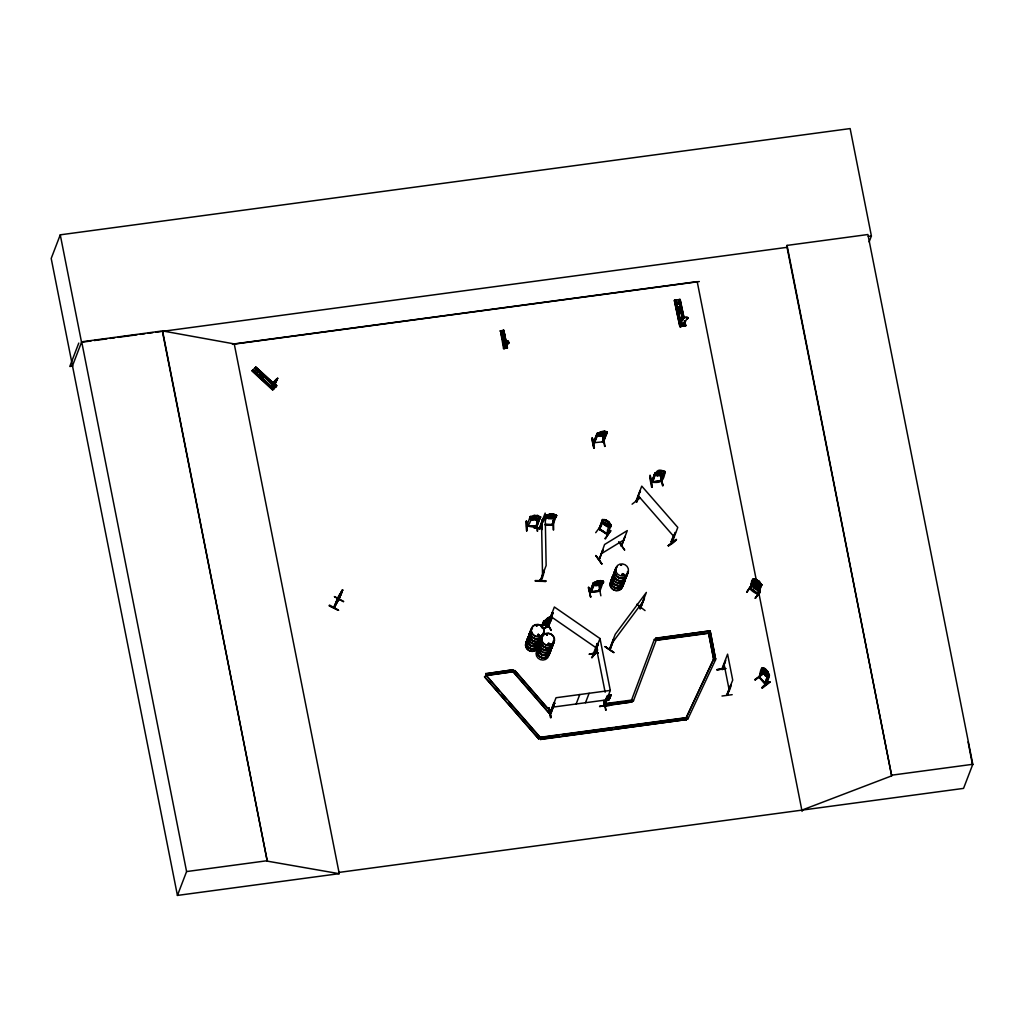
<?xml version="1.0" encoding="UTF-8"?>
<svg xmlns="http://www.w3.org/2000/svg" width="1024" height="1024" viewBox="0 0 1024 1024"><rect width="100%" height="100%" fill="white"/><g stroke="black" fill="none" stroke-linecap="round" stroke-linejoin="round"><path stroke-width="1.5" d="M508.454 341.299L507.75 341.133M682.675 323.584L683.264 325.427L683.072 324.723M594.291 654.656L594.291 653.274L594.803 654.438M594.752 654.438L596.16 649.421M594.88 654.093L594.79 653.414M604.838 705.459L631.936 701.965L604.685 705.92L604.429 703.731L631.565 700.083L633.472 700.8L605.824 703.821M604.979 705.19L604.685 705.92M545.754 580.736L535.398 580.57L535.347 581.235L545.702 581.389L545.754 580.723M333.939 607.258L338.355 597.466M338.253 599.846L338.739 599.002M599.642 529.677L603.507 519.936L602.714 519.437L598.925 529.306L602.406 519.629L605.939 520.064L608.87 521.907L611.226 525.274L610.586 526.861L607.091 526.49L604.122 524.582L601.766 521.216C602.637 517.235 609.856 521.114 609.613 524.39L609.178 525.517L605.03 523.955L603.443 521.83L603.866 520.704L605.901 520M598.938 528.819L607.77 534.387M606.592 534.157C608.653 536.384 604.902 529.037 611.302 524.941L607.437 534.682M606.72 533.811L599.206 528.896M722.304 669.67L725.325 661.594M727.296 695.194C732.403 677.619 732.045 686.938 727.27 694.413M261.504 376.166L261.811 377.318M549.606 622.502C547.328 622.81 550.758 621.658 549.312 622.72L548.454 622.131L545.229 625.613M593.318 653.133C596.48 655.45 594.778 651.098 597.99 645.158L597.235 643.469L593.754 652.902M750.554 588.698L749.99 587.955M757.12 593.83C758.733 593.818 757.901 594.765 761.818 584.653L760.922 584.563M539.366 529.19L543.322 518.861L539.366 529.293L539.469 527.859M539.29 528.41L539.725 529.203L539.891 528.077M540.736 580.595C548.416 554.688 541.376 586.534 540.429 579.354M613.35 640.23C614.49 636.403 609.306 653.21 609.997 648.678M548.621 626.227L547.456 626.458L549.952 619.84L548.787 617.626M273.613 386.163L274.688 386.163M273.638 385.856L275.085 386.406L274.163 388.224L275.622 386.138L275.226 387.174M273.37 383.219L272.102 387.302L274.445 385.011L277.722 378.24M636.646 501.734L636.378 500.762M635.994 501.018L641.754 486.131L677.798 527.424L672.038 542.682L671.283 541.965L674.752 533.555M672.038 542.682L671.731 541.747M759.27 676.57C759.578 681.651 759.539 668.416 762.496 667.661L765.325 668.749L767.616 671.36L769.293 675.443L767.616 671.36M759.104 676.966L766.054 684.262M765.965 684.186L759.987 677.53M599.194 559.693L604.57 544.499L627.277 530.611L621.325 546.394L625.075 536.346L621.338 545.741M621.709 546.163L621.478 545.395M540.25 579.904L540.326 580.8L540.429 579.456M721.715 669.402L727.59 654.157L732.723 680.115L726.746 694.835M726.886 694.579L726.899 695.296M536.013 625.728L536.678 625.779M536.832 625.754L536.32 625.152M536.947 626.074L536.781 625.498M537.792 635.302L538.381 634.47M537.933 634.918L538.65 635.789L539.046 634.726M547.251 634.291L546.47 634.381L547.277 634.867M546.573 634.227L546.714 634.88M547.315 634.483L547.149 634.982M548.032 644.416L548.518 643.405M548.429 644.16C549.312 645.862 549.837 642.227 549.888 644.403M621.606 565.12L621.03 565.03M622.707 573.786L622.758 575.104L623.718 574.49M505.856 342.554A2.317 0.73 -11.2 0 0 504.922 343.859L504.243 346.97L506.509 346.662L508.122 343.424A2.317 0.73 -11.2 0 0 508.122 342.246L508.147 342.387A2.317 0.73 -11.2 0 1 508.147 343.565L508.122 343.424M681.907 319.706L680.858 324.16L684.288 323.866L680.896 324.352L681.946 319.91A3.482 1.088 -11.8 0 1 682.586 318.234A3.482 1.088 -11.8 0 1 687.373 317.542A3.482 1.088 -11.8 0 1 686.733 319.206L686.694 319.014A3.482 1.088 -11.8 0 0 687.334 317.338A3.482 1.088 -11.8 0 0 682.547 318.029A3.482 1.088 -11.8 0 0 681.907 319.706L681.946 319.91M604.198 704.858L604.89 704.435M334.656 607.014L338.163 600.102M554.662 703.014L551.104 712.794L550.08 712.934L553.741 703.142L554.662 703.014L551.155 712.858L551.13 712.077L550.118 712.589L551.027 712.461M651.302 482.138C656.32 479.59 653.018 465.446 665.075 471.795C663.424 482.598 660.314 482.816 651.686 482.278M661.594 480.832L651.251 482.214L652.39 482.189M604.39 705.28L603.43 705.766L606.106 698.573M589.837 591.782L600.013 590.413M599.04 591.27L598.899 590.515L599.91 590.426M715.546 659.802L713.587 659.251L708.557 633.011L713.702 658.957L715.546 659.802L687.923 718.886L686.08 718.042L713.587 659.251L715.558 658.995L710.541 632.742L656.269 640.051L654.362 639.334L631.45 700.378L631.821 702.272M633.357 701.094L656.269 640.051L655.885 638.157L710.17 630.848L715.558 658.995M869.133 241.894L871.398 235.994L850.138 128.576L60.262 234.829L51.2 258.445L177.434 895.424L339.251 873.651L234.24 343.91L162.56 330.931L81.702 341.811L72.461 365.862M78.771 343.078L69.786 366.49L72.627 366.106M272.845 389.658L252.314 370.586L255.885 367.014L276.608 385.997L272.576 389.965L251.994 370.995L252.365 370.458L273.114 389.453L273.818 388.762L258.944 375.053M254.451 372.39L257.92 369.062M255.846 373.67L259.315 370.355M257.933 375.59L261.414 372.275M259.789 377.306L263.258 373.99M261.875 379.238L265.344 375.91M271.117 387.226L274.547 383.565L276.646 385.485L275.699 386.842L255.066 367.898L255.808 367.13L276.416 386.138M272.883 389.542L273.203 389.158M273.971 388.058L275.443 385.971L274.56 387.187M177.434 895.424L186.586 871.565L81.702 341.811M329.434 605.043L338.509 610.176M343.642 601.421L334.362 596.582L343.462 601.741M334.298 606.746L337.869 597.389M338.112 600.192L342.72 590.003L341.517 591.347M342.234 589.901C343.706 592.218 330.88 610.304 334.746 606.579M342.554 590.08L338.586 600.218M342.618 589.952L339.059 599.181M338.47 610.304L329.088 605.683L338.445 610.342M801.843 810.15L891.686 775.846L786.803 246.093L787.059 245.402L867.917 234.522L972.8 764.288L963.546 788.39L338.893 872.422L339.136 873.677L267.264 861.133L162.56 330.931M500.518 330.957L503.565 348.595L504.486 348.416L500.992 330.79L504.256 348.493M500.685 332.659L504.077 332.211M501.312 335.552L504.666 335.181M506.854 345.114L507.418 348.045L503.757 330.342L506.253 342.195M501.965 338.918L505.331 338.547M503.744 346.547L505.715 346.355M504.102 348.326L503.514 348.582M505.254 347.354L505.024 348.198L506.291 347.213M508.147 342.387L508.454 341.402M506.317 347.379L506.022 347.904M526.387 521.126L526.694 531.008L526.31 521.152M531.226 516.506L530.291 516.48L526.566 526.259L527.744 526.029M529.741 518.4L530.291 516.48M526.694 531.008L526.49 520.986M542.195 528.269L534.336 528.09L541.811 528.064M536.934 521.229L537.613 531.226M536.128 526.234L539.494 516.685L540.429 516.698L536.717 526.592L535.77 526.464L537.05 525.811M535.885 526.464L539.494 516.685M526.925 526.029L536.896 526.541L540.429 516.698M532.506 519.872L536.013 520.064L540.032 518.528L540.608 517.03M537.178 531.046L537.37 521.421M544.832 519.45L546.381 515.059L547.315 515.085L545.254 520.819M484.531 676.813L538.586 738.765L484.531 676.813L486.17 675.341L513.306 671.693L549.222 713.28L513.19 671.987L512.934 669.798L485.683 673.754L512.934 669.798M553.498 520.064L553.664 529.869M554.547 518.016L551.974 525.184L555.725 515.763M545.242 524.326L553.139 524.442M553.024 524.442L551.974 525.107L552.794 525.222L556.518 515.341L555.597 515.648M540.326 580.698L546.15 565.504L545.165 513.114L539.341 528.205M598.08 433.69L597.082 433.357L593.344 442.829L594.675 442.662M593.549 442.739L603.482 441.805L607.245 432.333L604.429 431.283L600.986 431.757L604.378 431.437L605.466 432.691L602.496 434.995L598.374 434.714L601.037 431.885L597.133 433.805L593.408 443.162L594.368 442.688M594.253 442.65L597.478 434.586M594.355 443.136L598.208 433.638L597.082 433.357M594.394 447.667L593.779 447.936C590.618 434.982 592.589 434.419 594.342 447.859M602.739 436.57L604.672 446.451M485.786 673.446L486.054 675.635L513.306 671.693M605.094 434.842L602.458 441.946L603.661 441.114M549.222 713.28L550.861 711.808L514.829 670.515L547.661 708.57M602.688 442.022C601.805 437.363 610.739 430.938 604.352 431.334M607.04 432.026L603.456 441.843M541.261 626.573L544.128 620.736L541.722 627.789M541.44 626.867L544.41 621.03M542.054 626.138L544.128 620.736M545.715 625.715L548.147 622.336M550.669 616.64L554.368 607.002L600.013 638.541L610.291 690.432L604.518 705.69L608.013 695.834L607.104 695.962L603.43 705.766M550.874 616.371L552.371 612.467L553.139 612.992L547.648 626.752L548.749 625.971L543.616 628.723M543.334 628.659L548.352 625.984L552.243 616.909M680.525 326.605L674.829 300.058L680.653 326.579L679.846 326.694L674.33 300.378L680.205 299.507L684.07 318.093L679.91 299.328L679.091 299.674M675.763 304.512L680.845 303.782M546.598 623.002L551.245 630.387L546.675 622.81M676.326 307.187L681.357 306.573M677.376 312.23L682.406 311.616M602.522 519.718L603.507 519.936M680.179 323.622L685.043 322.458L684.467 323.008M674.778 300.186L680.294 326.477L685.722 325.824L684.749 321.178M685.35 325.798L685.606 325.12L680.73 326.298L680.358 323.136M682.458 324.826L682.099 326.093L684.006 324.608L682.458 324.826L684.058 324.838L683.61 325.632M601.843 563.814L595.917 555.494L601.805 563.853M605.389 538.906L610.56 530.611M602.752 549.99L598.95 560.038L602.957 550.285M588.262 587.482L590.694 597.158L588.723 587.392M590.861 591.642C589.005 595.251 597.504 580.851 593.434 582.669L589.696 592.128L599.898 591.181L603.392 581.325L602.483 581.453L598.81 591.245L602.483 581.453M593.434 582.669L589.888 592.538L590.042 591.706M590.899 592.32L593.83 583.898M590.643 597.12L588.774 587.264M538.586 738.765L540.224 737.293L686.17 717.658L686.541 719.552L540.48 739.482L540.109 737.587L508.928 701.85M550.298 712.96L556.019 697.741L610.291 690.432M598.95 586.061L600.87 595.789M540.48 739.482L540.224 737.293L486.17 675.341L499.571 691.123M632.09 504.179L639.898 498.074M550.989 717.594C549.043 704.269 547.354 704.755 550.477 717.709L551.117 717.44L548.966 707.891M602.944 583.245C606.08 581.222 598.042 579.392 601.83 581.99L598.848 584.307L594.726 584.013L595.162 582.886C601.472 579.034 591.347 583.693 594.432 582.976M640.166 492.557C641.83 483.456 632.256 514.637 638.95 496.256M650.368 477.325L649.728 477.606L651.712 487.334C652.096 479.373 647.424 464.525 652.288 487.245M618.675 541.683L624.653 549.875M651.546 482.573L654.989 472.755M651.43 482.547L655.053 473.101L655.898 473.088M655.898 472.627L652.48 482.074M598.042 652.89L589.261 654.31L598.195 653.056M660.454 476.096L663.014 485.734L660.608 476.045M660.723 481.011L662.989 474.189M594.138 653.734L600.013 638.541M660.352 481.28C660.211 478.477 665.894 470.605 664.013 471.488M652.48 481.818L661.542 480.448M664.934 471.36L661.312 480.806M594.739 654.656L597.338 647.706M576.154 703.987L579.776 694.541M665.178 471.654L664.486 473.165M613.837 652.467L605.146 646.81M585.485 702.733L589.107 693.286M609.83 648.819L613.568 639.322M610.432 648.538L613.862 639.526M603.686 700.531L606.08 710.208M644.454 598.374C631.821 629.786 652.058 578.15 640.486 607.616L646.362 592.422L615.245 634.291L609.357 649.562L610.138 648.333M605.914 700.493L604.506 705.395M609.856 695.373L611.085 694.682L609.856 695.373L610.701 696.077L609.6 695.808C607.923 698.138 607.693 693.683 608.435 696.128L604.902 705.459M668.262 545.638C673.843 544.013 683.571 532.506 668.262 545.638L668.646 546.061M605.658 710.106L604.096 700.493M671.962 542.605L671.411 541.491L672.23 542.4M645.043 610.573L636.762 604.262M674.982 532.467C677.146 531.699 670.81 539.149 671.347 541.952M654.362 639.334L656.154 640.346L708.877 633.254M656.269 640.051L655.885 638.157M710.17 630.848L655.77 638.451M687.923 718.886L686.182 717.747L713.702 658.957L715.674 658.701M716.902 669.76L725.786 668.749M751.27 585.254L746.752 592.102M751.219 584.09L751.693 582.541L755.123 583.014L758.029 585.024L760.141 588.531M750.797 588.557L749.632 588.723L753.434 578.867L754.202 579.392L753.229 579.136M750.221 589.133L750.656 588.39M750.464 589.171L752.128 584.794M753.536 582.797L753.971 581.67L757.427 580.416L759.578 585.549L759.142 586.662M759.872 592.896L755.379 598.067M758.963 589.517L757.235 593.984L757.517 593.139M759.795 587.085L760.832 584.384L761.818 584.653M721.997 696.026L732.186 694.669M727.194 694.822L730.778 685.363M762.995 673.779L755.085 680.038L762.957 673.754M762.317 668.89L758.874 677.12M759.45 676.698L759.552 677.901L763.085 668.352M759.616 677.978L762.931 669.594M770.061 682.138L762.214 688.218C760.678 687.066 770.035 680.691 770.061 682.163M768.845 674.432C762.112 684.467 766.016 690.202 769.459 675.123L768.602 674.829M769.754 681.766L761.83 687.782M891.686 775.846L787.059 245.402M263.616 377.101L263.731 376.179M609.459 649.126L610.394 648.64L609.818 649.626M640.538 607.616L639.949 608.41M640.73 607.194L640.013 608.333M276.838 380.122L274.611 385.152L272.256 387.443C269.312 385.536 280.294 374.413 276.685 379.981M341.056 592.87L339.494 595.968M338.317 597.53L337.754 598.323L339.904 594.112L338.202 598.144L338.944 597.184M340.8 593.536L337.267 599.872M273.152 383.206L277.76 378.33M337.792 598.49L340.006 594.163M338.278 598.669L341.555 591.27M340.019 595.341L341.427 592.627M684.288 323.866L686.694 319.014M546.829 634.138L547.507 634.778M549.594 643.853L549.21 644.595M622.208 573.952L621.99 574.656M605.274 646.554L613.811 652.595L605.21 646.733M339.904 594.125L341.658 591.322M338.227 597.734L334.067 607.859L339.11 599.091M604.518 704.934L603.802 705.498M604.57 705.613L604.634 704.922M602.624 441.651L603.546 441.126M599.821 591.155L589.99 592.486M595.814 555.686L601.754 563.981M599.027 559.987L599.296 559.066M598.682 559.629L599.475 559.424M595.712 532.685L601.69 524.71M604.237 524.493L601.83 521.126M606.746 520.96L607.706 521.574L607.936 524.134L605.069 522.291L606.81 520.87M607.091 526.49L610.586 526.861M611.302 524.941L610.214 524.774M604.915 538.611L610.918 530.867M682.944 325.35L683.379 324.902M506.214 341.837L508.045 341.274M505.331 346.624L505.587 347.558L505.613 346.47M505.818 347.264L505.485 346.701M552.371 612.467L552.947 613.274M593.651 652.902L594.47 653.504L593.651 652.518M597.363 649.523L591.603 657.434M591.962 657.882L597.709 649.971M640.307 608.525L640.986 607.616M611.622 643.738L642.739 601.882M753.434 578.867L759.45 581.517L756.518 579.674L754.547 580.173L754.112 581.299L755.648 583.488M752.64 580.595C756.39 578.15 764.698 592.013 758.746 583.104L757.325 583.667L755.955 581.146L752.41 580.71L754.074 582.95M746.637 592.218L751.77 585.382M746.701 592.307L751.706 585.574M755.123 583.014L757.965 585.114L758.298 588.672L756.109 588.288L752.691 584.794L753.126 583.68L755.162 583.091L751.629 582.63C749.824 585.395 754.214 588.134 756.301 589.517L759.667 590.08M753.459 587.507L756.237 589.606L759.731 589.99M755.942 584L756.877 584.653L757.094 587.251L754.291 585.318L756.006 583.923M757.658 582.733L756.787 582.003L755.136 583.309L756.762 585.165L758.182 584.589L757.722 582.643M758.054 586.944L756.941 584.563M757.53 584.781L759.718 585.165L759.322 581.606L761.728 584.986L761.152 586.483L757.696 585.946M756.992 587.61C766.4 589.85 745.779 585.421 753.114 579.034L756.582 579.584M760.922 586.611L758.81 586.099M758.118 594.022C740.787 579.738 753.882 594.867 758.259 593.651M755.251 598.221L760.358 591.309L755.341 598.246M263.654 377.011L262.938 377.613M252.301 370.637L253.222 369.779L273.562 388.954M254.848 368.166L275.443 387.149L254.797 368.205L255.36 367.654M526.758 525.504C528.166 528.499 533.773 514.842 530.304 516.826M536.819 526.49C533.862 528.154 523.763 524.813 527.616 526.285M549.312 620.314L552.346 616.845L549.85 616.896L546.982 618.534L544.563 621.926L546.163 621.773L550.349 618.816L550.784 617.702L549.914 616.832L543.398 621.517M255.526 367.501L276.083 386.509M273.754 388.826L253.005 369.907M503.987 338.381L504.09 337.293M538.061 634.611L537.869 635.341M539.264 635.75L537.779 635.763M548.429 643.699L549.837 643.674M622.451 574.17L623.437 574.17M623.437 575.002L622.925 575.104M271.04 387.008L270.797 387.622L274.317 384.179M276.646 385.485L276.173 386.253L274.086 384.32M661.107 471.142L658.176 473.382L661.491 472.922L661.082 471.04M599.526 581.094L596.595 583.322L599.923 582.874L599.514 580.979M548.211 621.414L551.706 618.253M547.392 623.552L550.938 620.493L547.443 623.642L544.486 625.267L542.118 625.344L547.482 623.654M682.534 323.802L682.944 323.866M549.53 620.966L543.744 624.064L547.827 618.138M548.608 626.317L552.282 616.755L549.914 616.832M529.741 518.298L532.557 519.936L537.741 515.571L534.221 515.379L530.202 516.915M552.499 514.381L549.517 516.262L552.909 516.352L552.499 514.278M671.373 541.581L672.051 542.259M668.378 545.715L676.186 539.61M513.19 671.987L514.829 670.515M549.338 712.986L550.861 711.808M538.688 738.47L540.224 737.293M762.483 667.827L763.443 668.25M761.997 669.222C764.531 675.686 769.037 681.28 761.92 669.158M762.406 667.725L765.35 668.826L763.584 669.094L763.149 670.208L765.773 674.496L767.578 675.29L767.475 671.424M765.914 669.914L766.669 673.562L764.454 671.027L766.003 669.85M754.739 679.629L762.88 673.894M506.419 341.491L505.882 342.694A2.317 0.73 -11.2 0 0 504.947 344L504.922 343.859M592.333 438.106L594.214 447.846M549.171 620.25L547.302 621.926L548.595 622.285M549.197 620.134L545.165 622.182L546.278 622.477L544.205 624.512L546.701 622.426L548.57 622.336M624.55 550.067L619.558 542.746M600.947 553.946L623.654 540.058M680.435 311.283L678.81 311.104M621.414 565.274L620.8 565.274M537.818 634.496L538.573 634.47M548.288 643.302L549.018 643.136M549.555 644.71L548.25 644.557M608.166 696.422L609.408 695.718L608.576 695.027L611.085 694.682M608.627 695.296L611.136 694.963M609.139 697.242C611.942 698.074 604.659 698.125 608.691 697.587L607.859 696.883L610.368 696.55L609.19 697.51L610.368 696.55M607.91 697.165L610.419 696.819M608.422 699.11C611.226 699.942 603.955 699.981 607.974 699.456L607.142 698.752L609.651 698.419L608.486 699.379L609.651 698.419M607.194 699.021L609.702 698.688M609.408 695.718L608.115 696.154L610.65 695.808M607.398 698.01L609.933 697.677M607.45 698.291L608.883 697.664M552.384 707.187L609.216 699.533M606.733 700.147L608.166 699.533M551.181 616.96L551.974 616.538M552.154 616.832L551.386 617.37M549.21 619.162L542.694 623.846L549.146 619.072M543.526 628.966L548.634 626.074M551.245 630.387L547.059 622.733M654.49 474.573L657.216 475.725L660.659 475.238L664.602 473.152M606.362 432.461L607.104 432.358M597.03 433.818L601.024 431.782M606.669 433.83L602.726 435.891L606.566 433.83M593.37 583.014L597.376 581.082M592.806 584.614L595.699 585.613L599.078 585.19L603.046 583.245M675.11 300.275L676.045 300.147M680.358 309.056L678.861 299.571L682.752 316.685M679.526 299.61L683.763 318.067M681.51 326.464L680.96 326.541M684.378 325.888L683.661 322.867M749.85 587.904L757.414 593.254M503.936 330.47L502.758 330.624L505.37 343.808L502.771 330.624L503.462 330.534M505.882 343.744L503.898 330.483M504.218 348.506L500.992 330.79M506.65 341.517L507.494 341.299M551.296 712.512L550.144 712.256M540.045 518.643L536.013 520.064M602.726 441.178L602.675 441.971M545.792 516.979L548.634 518.438L552.026 518.528L556.096 517.171M589.901 592.051L591.027 591.974L589.939 592.166M598.874 590.861L599.885 590.886M679.117 309.53L680.768 310.362M603.686 704.947L603.661 705.792M674.406 300.39L679.974 326.682M678.886 299.635L682.688 318.221M681.216 326.438L675.776 300.045M685.683 325.837L684.621 321.203M500.083 331.008L501.21 330.854M503.155 337.139L503.552 337.075M506.778 348.134L507.418 348.045L504.051 348.518M622.682 573.875L623.514 574.067M538.202 634.714L539.085 635.174L538.419 635.84M593.805 447.91L591.91 438.17M548.736 621.914L549.606 622.451M756.826 584.614L758.746 584.512L756.442 584.064L754.739 581.786L755.84 583.936L753.818 584.013L756.237 584.474L757.978 587.021M536.845 526.195L527.808 525.709M553.088 524.851L545.139 524.57M602.611 581.875L603.469 581.67M662.374 470.746L658.931 471.232L656.307 474.086L658.202 474.662L662.963 473.152L663.398 472.026L662.31 470.784L665.19 471.77M657.19 475.61L660.634 475.136L658.97 471.258M597.99 645.158L598.157 644.224L597.03 643.75M597.875 652.57L589.325 654.067M554.726 703.347L553.741 703.142M607.168 696.307L608.435 696.128M603.469 705.408L604.966 705.331M609.856 705.485L599.578 706.419L609.818 704.781L599.616 706.522M725.824 660.288L722.15 669.312M725.517 668.506L716.787 669.709L725.632 668.582M91.046 340.966L81.536 342.246L60.262 234.829M94.221 340.544L106.893 338.842M110.067 338.406L114.829 337.766M117.99 337.344L137.024 334.784M140.186 334.362L144.947 333.722M148.122 333.286L152.87 332.646M156.045 332.224L160.794 331.584M787.046 247.334L162.381 331.366L267.264 861.133M868.275 236.403L871.398 235.994M234.24 343.91L697.203 281.638L756.198 579.61M232.448 344.346L699.328 281.536M500.326 330.88L503.757 330.342M504.218 346.829L506.509 346.662M602.726 435.891C600.832 437.594 592.55 433.664 599.347 436.301M599.04 585.165L595.674 585.51M540.109 737.587L558.938 735.053M562.074 734.63L612.301 727.872M615.437 727.45L686.054 717.952L686.426 719.846M540.595 739.187L686.541 719.552M891.942 775.155L972.8 764.288M186.586 871.565L267.443 860.685M542.003 519.718L542.17 529.562M679.411 309.44L680.666 310.093M679.898 311.501L679.027 311.309M503.654 338.458L502.822 338.022M622.784 573.581L623.949 574.387M623.155 575.36L622.054 574.374M538.291 634.304L539.456 635.123M678.438 299.776L680.486 309.043M539.584 517.12L540.442 517.043M662.554 485.773L660.531 475.904M603.123 436.659L605.082 446.4M536.448 515.776L533.466 517.658L536.858 517.734L536.435 515.661M541.734 527.731L534.336 528.09M544.307 571.251L543.923 570.355M535.334 580.685L545.702 581.466M550.285 514.086L556.518 515.341M546.394 515.392L547.354 515.418M555.558 515.763L556.531 515.686M548.557 518.477L552.026 518.528M545.152 524.915L552.794 524.685M765.619 684.493L769.178 675.341L768.525 674.56L764.928 684.224L765.555 684.787L758.938 677.197M661.44 480.461L660.582 481.306M262.554 375.462L263.373 375.782M262.682 377.549L261.53 376.73M553.203 529.843L553.062 519.872M654.374 474.598L657.254 475.571M600.73 580.749L603.392 581.325M765.862 675.776L768.627 677.018L765.798 675.853M599.334 528.55L600.013 529.05M537.664 515.494L540.621 517.146M529.626 518.298L532.506 519.987M609.907 695.642L610.701 696.077M609.19 697.51L609.984 697.946M608.486 699.379L609.28 699.814M608.576 695.027L609.357 695.45M607.859 696.883L608.64 697.318M607.142 698.752L607.923 699.174M548.634 518.541L545.677 516.979M604.186 524.493L607.155 526.4M600.064 529.203L606.886 533.568M598.899 529.165L607.475 534.669L607.744 533.939M594.189 653.722L593.408 653.235M550.746 616.448L596.39 647.987L605.146 692.25M261.069 372.928L275.93 386.662M255.13 367.795L275.853 386.726M638.131 495.578L674.163 536.87M762.56 667.75L763.123 668.378M501.645 693.504L506.842 699.469M553.792 514.189L554.842 515.738L554.406 516.864L551.834 517.696L547.622 516.672L550.285 513.984L553.792 514.074L556.672 515.674L555.994 517.158M608.755 521.997L611.162 525.363M636.826 501.658L635.955 501.427M759.322 581.606L761.562 585.024M757.965 585.024L760.243 588.582M551.411 619.059L549.146 619.226L551.578 619.085L550.848 620.531M548.096 619.942L548.275 621.261L545.382 622.81L547.123 620.467M548.147 621.325L545.254 623.027L542.886 623.117L545.254 622.874M263.603 375.91L263.744 376.563M684.39 321.101L684.915 325.939L684.39 322.829M678.861 299.571L683.085 319.693M683.725 322.79L684.403 325.939M682.65 319.898L681.037 312.154L682.637 319.885M676.442 301.67L678.067 309.414L676.314 301.696M678.72 312.499L680.986 323.341L678.592 312.525M675.648 301.786L680.73 326.298M758.054 589.018L802.086 811.392M723.955 663.603L729.101 689.562M603.149 431.68L603.571 433.574L600.23 434.022L602.048 431.834M503.424 330.534L506.982 348.109M503.053 330.496L505.69 343.718M968.09 741.914L972.531 764.979M765.235 668.813L765.798 675.93M537.728 515.456L538.79 517.12L538.355 518.234L535.77 519.078L531.571 518.093L534.221 515.379M546.381 515.059L550.323 514.125L546.253 515.379M542.694 522.368L542.618 519.565L542.605 522.381M541.542 522.56L542.528 574.95M540.992 639.398A6.515 6.067 21 0 1 531.341 640.077A6.515 6.067 21 0 1 531.43 630.874M541.12 639.296A6.605 6.157 21 0 1 532.019 640.525A6.605 6.157 21 0 1 530.291 631.821M540.89 640.179A6.49 6.042 21 0 1 531.187 642.765A6.49 6.042 21 0 1 530.611 633.088M540.928 640.026A6.477 6.029 21 0 1 531.251 642.611A6.477 6.029 21 0 1 530.675 632.947M542.17 636.557A6.605 6.157 21 0 1 533.069 637.786A6.605 6.157 21 0 1 531.354 629.082M543.296 633.574A6.605 6.157 21 0 1 542.938 635.149M541.158 638.963A6.515 6.067 21 0 1 532.173 640.166A6.515 6.067 21 0 1 530.483 631.59M540.851 637.926A6.502 6.054 21 0 1 531.763 636.864A6.502 6.054 21 0 1 532.442 628.288M543.078 633.843A6.502 6.054 21 0 1 542.733 635.392M541.171 639.168A6.605 6.157 21 0 1 532.07 640.384A6.605 6.157 21 0 1 530.342 631.68M542.157 636.352A6.515 6.067 21 0 1 533.184 637.568A6.515 6.067 21 0 1 531.482 628.979M543.258 633.408A6.515 6.067 21 0 1 542.912 634.957M537.011 647.974A6.515 6.067 21 0 1 527.462 639.45M538.266 646.733A6.605 6.157 21 0 1 528.486 647.424A6.605 6.157 21 0 1 528.589 638.093M537.28 648.998A6.49 6.042 21 0 1 528.333 650.202A6.49 6.042 21 0 1 526.643 641.651M537.318 648.845A6.477 6.029 21 0 1 528.397 650.035A6.477 6.029 21 0 1 526.707 641.51M540.019 641.792A6.477 6.029 21 0 1 531.11 642.995A6.477 6.029 21 0 1 529.421 634.47M528.448 636.646A6.605 6.157 21 0 0 530.163 645.35A6.605 6.157 21 0 0 539.264 644.122A6.515 6.067 21 0 1 530.163 645.427A6.515 6.067 21 0 1 528.461 636.838M539.059 644.992A6.515 6.067 21 0 1 529.331 647.603A6.515 6.067 21 0 1 528.755 637.875M538.317 646.592A6.605 6.157 21 0 1 528.538 647.283A6.605 6.157 21 0 1 528.64 637.952M539.315 643.981A6.605 6.157 21 0 1 530.214 645.21A6.605 6.157 21 0 1 528.499 636.506M539.302 643.789A6.515 6.067 21 0 1 530.33 644.992A6.515 6.067 21 0 1 528.627 636.403M552.461 643.661A6.515 6.067 21 0 1 544.794 650.445A6.515 6.067 21 0 1 540.774 640.819M552.614 643.494A6.605 6.157 21 0 1 544.832 650.368A6.605 6.157 21 0 1 540.762 640.614M551.642 645.696A6.477 6.029 21 0 1 543.219 652.198A6.477 6.029 21 0 1 541.146 641.741M553.613 640.883A6.605 6.157 21 0 1 545.843 647.77A6.605 6.157 21 0 1 541.76 638.016M552.627 643.213A6.515 6.067 21 0 1 544.96 650.01A6.515 6.067 21 0 1 540.941 640.384M553.216 644.198A6.515 6.067 21 0 1 544.205 647.232A6.515 6.067 21 0 1 541.773 638.208M553.459 641.05A6.515 6.067 21 0 1 553.562 642.65M552.666 643.354A6.605 6.157 21 0 1 544.883 650.24A6.605 6.157 21 0 1 540.813 640.486M553.664 640.755A6.605 6.157 21 0 1 545.894 647.629A6.605 6.157 21 0 1 541.811 637.875M553.626 640.614A6.515 6.067 21 0 1 545.971 647.398A6.515 6.067 21 0 1 541.939 637.773M549.606 651.085A6.515 6.067 21 0 1 541.939 657.869A6.515 6.067 21 0 1 537.92 648.243M537.907 648.051A6.605 6.157 21 0 0 541.158 657.549A6.605 6.157 21 0 0 549.85 652.544A6.605 6.157 21 0 1 540.416 657.062A6.605 6.157 21 0 1 539.098 646.758M548.787 653.12A6.477 6.029 21 0 1 540.365 659.622A6.477 6.029 21 0 1 538.291 649.178M551.488 646.08A6.477 6.029 21 0 1 543.872 652.826A6.477 6.029 21 0 1 539.878 643.264M550.758 648.32A6.605 6.157 21 0 1 542.989 655.194A6.605 6.157 21 0 1 538.906 645.44M549.875 652.25A6.515 6.067 21 0 1 540.518 656.832A6.515 6.067 21 0 1 539.213 646.669M550.618 648.474A6.515 6.067 21 0 1 542.95 655.27A6.515 6.067 21 0 1 538.931 645.645M550.912 649.805A6.605 6.157 21 0 1 542.208 654.81A6.605 6.157 21 0 1 538.957 645.312A6.515 6.067 21 0 0 543.117 654.835A6.515 6.067 21 0 0 550.784 648.038M626.586 575.731A6.515 6.067 21 0 1 617.242 580.314A6.515 6.067 21 0 1 615.936 570.15M626.739 575.59A6.605 6.157 21 0 1 617.254 580.237A6.605 6.157 21 0 1 615.936 569.933M625.523 576.55A6.477 6.029 21 0 1 617.101 583.053A6.477 6.029 21 0 1 615.027 572.608M625.766 577.754A6.477 6.029 21 0 1 616.474 582.323A6.477 6.029 21 0 1 615.181 572.211M627.789 572.838A6.605 6.157 21 0 1 619.098 577.856A6.605 6.157 21 0 1 615.846 568.346M626.752 575.283A6.515 6.067 21 0 1 617.408 579.878A6.515 6.067 21 0 1 616.102 569.715M627.494 571.52A6.515 6.067 21 0 1 619.827 578.304A6.515 6.067 21 0 1 615.808 568.691M627.763 572.685A6.515 6.067 21 0 1 618.406 577.267A6.515 6.067 21 0 1 617.101 567.104M623.642 581.555A6.515 6.067 21 0 1 615.168 588.096A6.515 6.067 21 0 1 613.082 577.574M623.885 583.014A6.605 6.157 21 0 1 614.4 587.674A6.605 6.157 21 0 1 613.082 577.357M622.874 585.331A6.49 6.042 21 0 1 613.555 589.901A6.49 6.042 21 0 1 612.262 579.789M622.912 585.19A6.477 6.029 21 0 1 613.619 589.747A6.477 6.029 21 0 1 612.326 579.648M624.883 580.403A6.605 6.157 21 0 1 615.398 585.062A6.515 6.067 21 0 1 614.08 574.976M614.08 574.758A6.605 6.157 21 0 0 615.398 585.062A6.515 6.067 21 0 0 624.742 580.544M623.91 582.72A6.515 6.067 21 0 1 614.554 587.302A6.515 6.067 21 0 1 613.248 577.139M624.934 580.275A6.605 6.157 21 0 1 615.45 584.922A6.605 6.157 21 0 1 614.131 574.618M624.909 580.109A6.515 6.067 21 0 1 615.552 584.704A6.515 6.067 21 0 1 614.246 574.541M500.954 333.773L504.346 333.312L500.954 333.773M501.619 337.139L505.011 336.678L501.619 337.139M675.392 302.733L680.474 301.99L675.392 302.733M676.813 309.555L681.894 308.826L676.813 309.555M252.762 370.24L273.306 389.261L252.762 370.24M600.781 580.595L597.338 581.056L600.806 580.698M531.866 632.87A6.49 6.042 21 0 0 542.976 634.15A6.49 6.042 21 0 0 538.138 624.422A6.49 6.042 21 0 0 531.866 632.87M531.789 633.088A6.477 6.029 21 0 0 542.874 634.368A6.477 6.029 21 0 0 538.048 624.653A6.477 6.029 21 0 0 531.789 633.088M542.323 641.664A6.49 6.042 21 0 0 553.434 642.957A6.49 6.042 21 0 0 548.608 633.229A6.49 6.042 21 0 0 542.323 641.664M542.259 641.882A6.477 6.029 21 0 0 553.344 643.162A6.477 6.029 21 0 0 548.518 633.459A6.477 6.029 21 0 0 542.259 641.882M616.282 572.352A6.477 6.029 21 0 0 627.379 573.632A6.477 6.029 21 0 0 622.554 563.93A6.477 6.029 21 0 0 616.282 572.352"/></g></svg>
